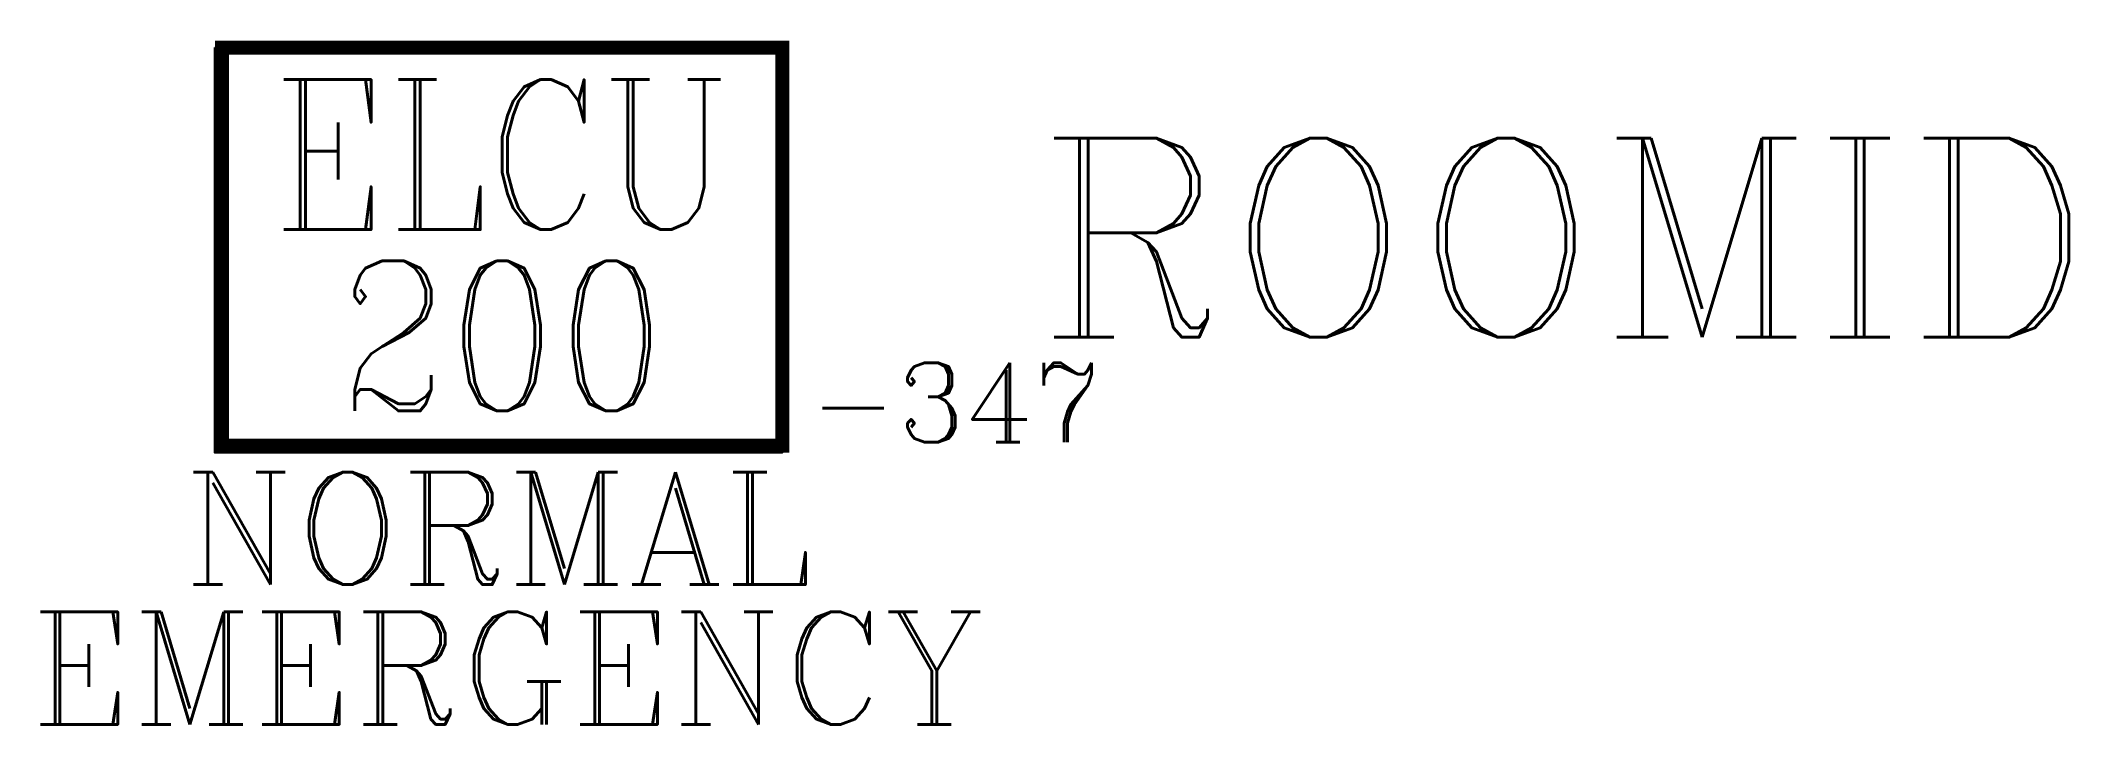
# Model space of a CAD drawing. Header units: inches. Extents: x -22 to 86, y -26 to 11.
import ezdxf
from ezdxf.enums import TextEntityAlignment as Align

# ---------------------------------------------------------------- set-up
doc = ezdxf.new("R2010")
doc.units = ezdxf.units.IN
doc.header["$LTSCALE"] = 48
doc.header["$MEASUREMENT"] = 0
doc.styles.add('ROMANC', font='COMPLEX.SHX')
doc.styles.add('SIMPLEX85', font='SIMPLEX.shx', dxfattribs={"width": 0.85})
doc.styles.add('WSNotes', font='complex.shx', dxfattribs={"height": 18})

msp = doc.modelspace()

# ---------------------------------------------------------------- texts
at = {"insert": (18.53, -6.66), "char_height": 4.238, "width": 28.2523, "attachment_point": 1, "style": 'ROMANC'}
msp.add_mtext('-347', dxfattribs=at)
at = {"style": 'WSNotes', "flags": 1}
msp.add_attdef('ROOMID', (30.7, -5.3), '', height=10.62, dxfattribs=at)
at = {"style": 'ROMANC'}
for tag, p in [('NORMAL', (1.89, -12.49)), ('EMERGENCY', (2.47, -19.95))]:
    msp.add_attdef(tag, text='', height=6, dxfattribs=at).set_placement(p, align=Align.TOP_CENTER)

# ---------------------------------------------------------------- wipeouts: each hides what was drawn before it
at = {"linetype": 'Continuous'}
msp.add_wipeout([(17.11, -11.08), (-12.79, -11.08), (-12.79, 10.15), (17.11, 10.15)], dxfattribs=at)

# ---------------------------------------------------------------- next in the draw order: linework, layer by layer
at = {"linetype": 'Continuous', "const_width": 0.75}
msp.add_lwpolyline([(-12.79, 10.15), (17.11, 10.15), (17.11, -11.08), (-12.79, -11.08)], close=True, dxfattribs=at)
msp.add_lwpolyline([(-13.17, 10.15), (17.11, 10.15), (17.11, -11.46), (-13.17, -11.46)], close=True)

# ---------------------------------------------------------------- next in the draw order: texts
at = {"char_height": 8, "width": 29.9068, "attachment_point": 5, "style": 'SIMPLEX85'}
for s, insert in [('{\\Fcomplex|c0;ELCU}', (2.16, 4.44)), ('{\\Fcomplex|c0;200}', (2.16, -5.23))]:
    msp.add_mtext(s, dxfattribs=dict(at, insert=insert))

doc.saveas('drawing.dxf')
